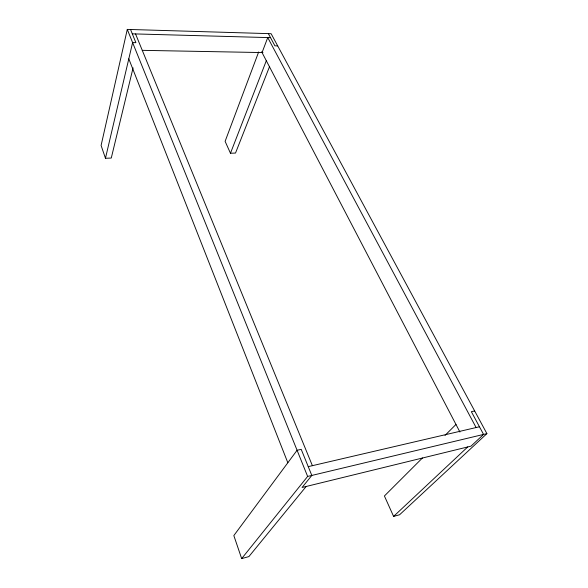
<?xml version="1.0" encoding="UTF-8"?>
<svg xmlns="http://www.w3.org/2000/svg" width="588" height="588" viewBox="0 0 588 588"><rect width="100%" height="100%" fill="white"/><g stroke="black" fill="none" stroke-linecap="round" stroke-linejoin="round"><path stroke-width="0.88" d="M422.449 457.964L384.412 495.978L393.592 516.418L399.59 514.757L486.901 433.628L271.119 33.7L127.287 29.4L101.099 145.464L105.458 158.282L111.272 158.047L133.079 67.855M105.458 158.282L132.609 42.593L135.887 42.667L130.536 29.496M258.661 51.972L225.116 141.34L230.467 153.248L235.516 153.049L269.664 66.304M262.057 52.567L267.746 37.581L476.111 427.542M230.467 153.248L266.313 60.733M474.663 410.946L471.348 411.673L483.564 434.422L471.01 446.145L302.063 487.481L311.816 475.442L301.218 449.357L297.08 450.268L233.833 535.572L241.668 558.6L307.634 476.434L486.901 433.628M306.15 486.482L248.886 556.593L241.668 558.6M445.013 435.407L455.979 424.455M393.592 516.418L467.71 446.954M308.244 466.644L479.455 426.763M142.252 50.34L262.976 52.582M277.698 45.893L274.912 45.827L268.356 33.619M132.307 33.847L270.524 37.654M261.653 51.788L459.934 432.048M135.549 33.942L312.39 465.674M127.287 29.4L307.634 476.434M128.801 58.837L287.833 462.749"/></g></svg>
